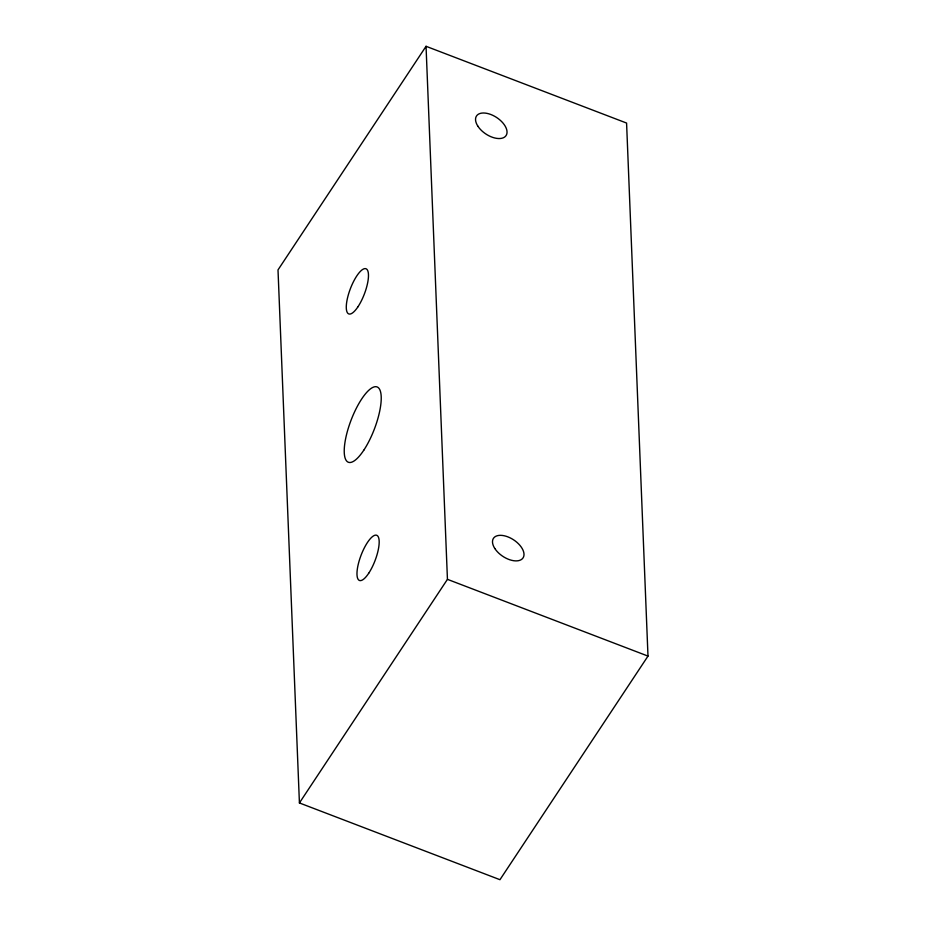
<?xml version="1.0" encoding="UTF-8"?>
<svg xmlns="http://www.w3.org/2000/svg" width="926" height="926" viewBox="0 0 926 926"><rect width="100%" height="100%" fill="white"/><g stroke="black" fill="none" stroke-linecap="round" stroke-linejoin="round"><path stroke-width="1.39" d="M426.041 46.3L278.008 269.906L299.422 802.946L499.959 879.7L647.992 656.094L626.578 123.054L426.041 46.3L447.443 579.34L299.422 802.946M447.443 579.34L647.992 656.094M363.756 450.256A40.327 12.478 -69.1 0 0 378.236 387.6A40.327 12.478 -69.1 0 0 346.197 436.019A40.327 12.478 -69.1 0 0 363.756 450.256M357.992 306.738A24.192 7.489 -69.1 0 0 366.684 269.153A24.192 7.489 -69.1 0 0 347.458 298.195A24.192 7.489 -69.1 0 0 357.992 306.738M368.698 573.263A24.192 7.489 -69.1 0 0 377.391 535.679A24.192 7.489 -69.1 0 0 358.154 564.721A24.192 7.489 -69.1 0 0 368.698 573.263M477.874 126.191A17.744 9.862 33.5 0 0 505.156 136.631A17.744 9.862 33.5 0 0 490.838 114.5A17.744 9.862 33.5 0 0 477.874 126.191M494.831 548.528A17.744 9.862 33.5 0 0 522.125 558.968A17.744 9.862 33.5 0 0 507.795 536.837A17.744 9.862 33.5 0 0 494.831 548.528"/></g></svg>
